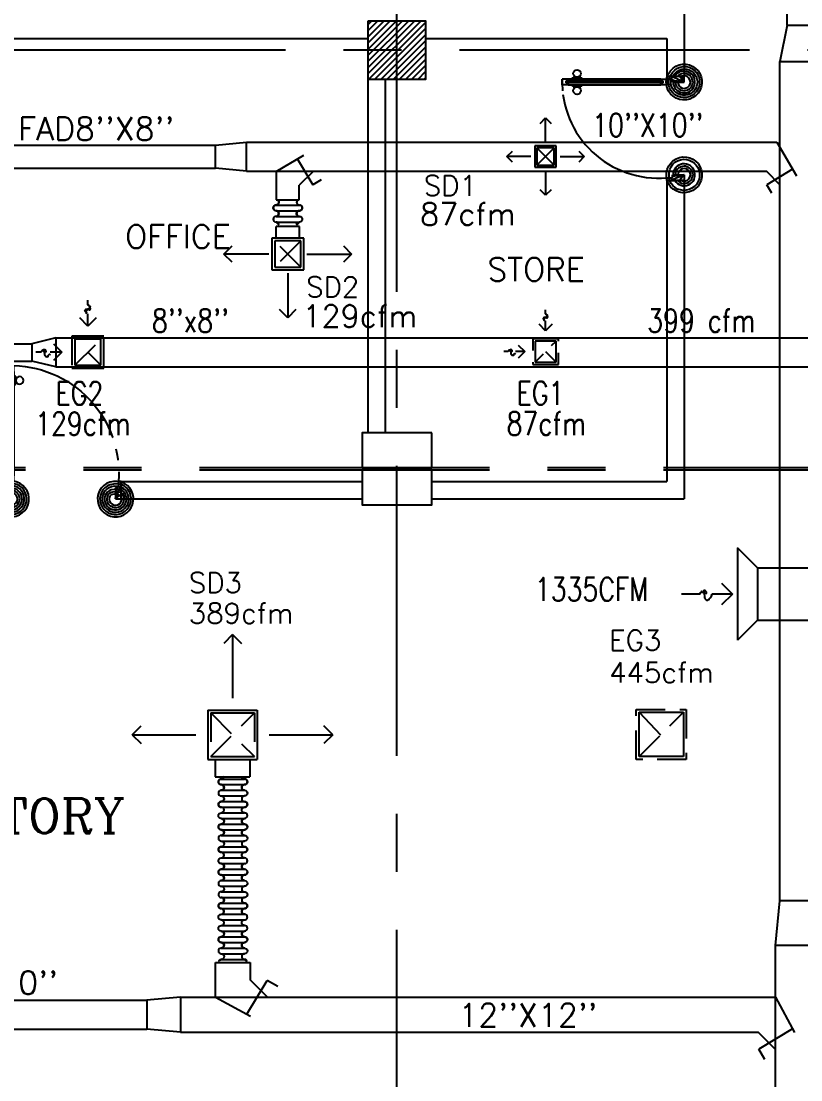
# Model space of a CAD drawing. Extents: x 417866230.2 to 417866327.8, y 43498045.5 to 43498135.4.
# Drawn here: x 417866245.76 to 417866252.48, y 43498085.44 to 43498094.57 of the extents above; entities that cross this region are included whole.
import ezdxf
from ezdxf.enums import TextEntityAlignment as Align

# ---------------------------------------------------------------- set-up
doc = ezdxf.new("R2010")
doc.units = 0
doc.header["$MEASUREMENT"] = 0
doc.linetypes.add('CENTERX2', pattern=[4, 2.5, -0.5, 0.5, -0.5])
doc.linetypes.add('HIDDEN', pattern=[0.375, 0.25, -0.125])
doc.layers.get('0').update_dxf_attribs({"linetype": 'CONTINUOUS'})
for name, color, linetype in [('AXES', 11, 'CENTERX2'), ('COL', 9, 'CONTINUOUS'), ('DOOR', 9, 'CONTINUOUS'), ('DUCT', 6, 'CONTINUOUS'), ('EXDUCT', 10, 'CONTINUOUS'), ('HAT', 12, 'CONTINUOUS'), ('M-AC-FLEX', 3, 'CONTINUOUS'), ('M-EGU.', 2, 'CONTINUOUS'), ('RM-NAME', 9, 'CONTINUOUS'), ('SCD', 2, 'CONTINUOUS'), ('WALL', 4, 'CONTINUOUS')]:
    doc.layers.add(name, color=color, linetype=linetype)
doc.styles.add('ROMANC', font='romanc', dxfattribs={"height": 0.1})
doc.styles.add('ROMANS', font='ROMANS.shx', dxfattribs={"width": 0.6})
pattern_1 = [(45, (0, 0), (-26.5165042945, 26.5165042945), [])]

# ---------------------------------------------------------------- blocks, each defined once
blk = doc.blocks.new('RM1')
at = {"layer": 'RM-NAME', "style": 'ROMANS'}
for tag, p in [('ROOMNAME1', (0, 323.8)), ('ROOMNAME2', (0, 0))]:
    blk.add_attdef(tag, text='', height=200, dxfattribs=at).set_placement(p, align=Align.MIDDLE)
blk = doc.blocks.new('A$C24ED45A6')
at = {"layer": 'DOOR', "color": 0, "linetype": 'ByBlock'}
for p, q in [((925, 1100), (925, 1150)), ((925, 1150), (975, 1150)), ((975, 1150), (925, 1150)), ((942, 1100), (925, 1100)), ((942, 1100), (942, 1120)), ((958, 1120), (942, 1120)), ((958, 1100), (958, 1120)), ((975, 1100), (958, 1100)), ((975, 1100), (975, 1150)), ((908.8, 1055), (908.8, 990.2)), ((917.8, 1055), (908.8, 1055)), ((917.8, 977.6), (917.8, 1067.6)), ((925, 1067.6), (917.8, 1067.6)), ((917.8, 1055), (917.8, 990.2)), ((975, 1067.6), (982.2, 1067.6)), ((982.2, 977.6), (982.2, 1067.6)), ((982.2, 1055), (982.2, 990.2)), ((982.2, 1055), (991.2, 1055)), ((991.2, 1055), (991.2, 990.2)), ((917.8, 990.2), (908.8, 990.2)), ((925, 977.6), (917.8, 977.6)), ((975, 977.6), (982.2, 977.6)), ((982.2, 990.2), (991.2, 990.2)), ((925, 150), (925, 200)), ((925, 200), (942, 200)), ((942, 200), (942, 180)), ((958, 180), (958, 200)), ((958, 200), (975, 200)), ((975, 200), (975, 150)), ((0, 0), (0, 150)), ((0, 150), (25, 150)), ((25, 150), (25, 100)), ((25, 100), (50, 100)), ((50, 100), (50, 0)), ((925, 150), (975, 150)), ((942, 180), (958, 180)), ((975, 100), (950, 100)), ((950, 100), (950, 0)), ((1000, 150), (975, 150)), ((975, 150), (975, 100)), ((1000, 150), (1000, 0)), ((50, 0), (0, 0)), ((950, 0), (1000, 0))]:
    blk.add_line(p, q, dxfattribs=at)
at = {"layer": 'DOOR', "linetype": 'ByBlock'}
for p, q in [((925, 1100), (925, 200)), ((942, 200), (942, 1100)), ((958, 200), (958, 1100)), ((975, 200), (975, 1100))]:
    blk.add_line(p, q, dxfattribs=at)
at = {"layer": 'DOOR', "color": 9, "linetype": 'ByBlock'}
for p, q in [((50, 0), (0, 113.7)), ((50, 0), (36.6, 100)), ((950, 0), (1000, 113.7)), ((950, 0), (963.4, 100)), ((50, 0), (0, 40.1)), ((950, 0), (1000, 40.1))]:
    blk.add_line(p, q, dxfattribs=at)
at = {"layer": 'DOOR', "color": 0, "linetype": 'ByBlock'}
for centre in [(876.5, 1022.6), (1023.5, 1022.6)]:
    blk.add_circle(centre, 32.4, dxfattribs=at)
at = {"layer": 'DOOR', "linetype": 'HIDDEN', "ltscale": 0.5}
blk.add_arc((950, 222.5), 927.8, 88.45601, 184.48155, dxfattribs=at)
at = {"layer": 'DOOR', "color": 9, "linetype": 'ByBlock'}
for centre, radius, start, end in [((50, 0), 154.4, 103.71423, 108.89471), ((50, 0), 134.4, 100.71998, 111.84015), ((50, 0), 114.4, 102.62257, 115.91616), ((50, 0), 94.4, 90, 121.98181), ((950, 0), 94.4, 58.01819, 90), ((950, 0), 134.4, 68.15985, 79.28002), ((950, 0), 114.4, 64.08384, 77.37743), ((950, 0), 154.4, 71.10529, 76.28577), ((50, 0), 74.4, 90, 132.22357), ((50, 0), 54.4, 90, 156.79262), ((50, 0), 34.4, 90, 180), ((50, 0), 14.4, 90, 180), ((950, 0), 74.4, 47.77643, 90), ((950, 0), 54.4, 23.20738, 90), ((950, 0), 34.4, 0, 90), ((950, 0), 14.4, 0, 90)]:
    blk.add_arc(centre, radius, start, end, dxfattribs=at)
at = {"layer": 'WALL'}
blk.add_line((1000, 0), (1000, 150), dxfattribs=at)
blk = doc.blocks.new('*X76')
at = {"color": 0}
for p, q in [((31339.2, 41945.8), (31794.4, 42401)), ((31339.2, 41998.9), (31741.4, 42401)), ((31339.2, 42051.9), (31688.3, 42401)), ((31339.2, 42104.9), (31635.3, 42401)), ((31339.2, 42158), (31582.3, 42401)), ((31339.2, 42211), (31529.2, 42401)), ((31339.2, 42264), (31476.2, 42401)), ((31339.2, 42317.1), (31423.2, 42401)), ((31339.2, 42370.1), (31370.1, 42401)), ((31347.4, 41901), (31839.2, 42392.8)), ((31400.5, 41901), (31839.2, 42339.8)), ((31453.5, 41901), (31839.2, 42286.7)), ((31506.5, 41901), (31839.2, 42233.7)), ((31559.6, 41901), (31839.2, 42180.7)), ((31612.6, 41901), (31839.2, 42127.6)), ((31665.6, 41901), (31839.2, 42074.6)), ((31718.7, 41901), (31839.2, 42021.6)), ((31771.7, 41901), (31839.2, 41968.5)), ((31824.7, 41901), (31839.2, 41915.5))]:
    blk.add_line(p, q, dxfattribs=at)
blk = doc.blocks.new('COL50')
at = {"layer": 'COL'}
blk.add_lwpolyline([(-250, 250), (-250, -250), (250, -250), (250, 250)], close=True, dxfattribs=at)
blk = doc.blocks.new('DOOR90')
at = {"layer": 'DOOR', "color": 7, "linetype": 'ByBlock'}
for p, q in [((-150, 0), (0, 0)), ((-150, 0), (-150, -25)), ((0, -50), (-113.7, 0)), ((0, -50), (-40.1, 0)), ((0, -50), (0, 0)), ((-1000, -25), (-1050, -25)), ((-1050, -75), (-1050, -25)), ((-1050, -25), (-1050, -75)), ((-1000, -75), (-1050, -75)), ((-1000, -42), (-1020, -42)), ((-1020, -42), (-1020, -58)), ((-1000, -58), (-1020, -58)), ((-1000, -25), (-1000, -42)), ((-1000, -58), (-1000, -75)), ((-877.6, -17.8), (-967.6, -17.8)), ((-967.6, -25), (-967.6, -17.8)), ((-967.6, -75), (-967.6, -82.2)), ((-877.6, -82.2), (-967.6, -82.2)), ((-955, -8.8), (-890.2, -8.8)), ((-955, -17.8), (-955, -8.8)), ((-955, -17.8), (-890.2, -17.8)), ((-955, -82.2), (-890.2, -82.2)), ((-955, -82.2), (-955, -91.2)), ((-955, -91.2), (-890.2, -91.2)), ((-890.2, -17.8), (-890.2, -8.8)), ((-890.2, -82.2), (-890.2, -91.2)), ((-877.6, -25), (-877.6, -17.8)), ((-877.6, -75), (-877.6, -82.2)), ((-200, -25), (-150, -25)), ((-200, -42), (-200, -25)), ((-180, -42), (-200, -42)), ((-200, -58), (-180, -58)), ((-200, -75), (-200, -58)), ((-150, -75), (-200, -75)), ((-180, -58), (-180, -42)), ((-150, -25), (-100, -25)), ((-150, -75), (-150, -25)), ((-100, -25), (-100, -50)), ((0, -50), (-100, -36.6)), ((-100, -50), (0, -50)), ((-150, -875), (-100, -875)), ((-150, -900), (-150, -875)), ((-150, -900), (0, -900)), ((0, -900), (-150, -900)), ((0, -850), (-113.7, -900)), ((-100, -875), (-100, -850)), ((0, -850), (-100, -863.4)), ((-100, -850), (0, -850)), ((0, -850), (-40.1, -900)), ((0, -850), (0, -900))]:
    blk.add_line(p, q, dxfattribs=at)
at = {"layer": 'DOOR', "linetype": 'ByBlock'}
for p, q in [((-200, -25), (-1000, -25)), ((-200, -42), (-1000, -42)), ((-200, -58), (-1000, -58)), ((-1000, -75), (-200, -75))]:
    blk.add_line(p, q, dxfattribs=at)
at = {"layer": 'DOOR', "color": 7, "linetype": 'ByBlock'}
for centre in [(-922.6, 23.5), (-922.6, -123.5)]:
    blk.add_circle(centre, 32.4, dxfattribs=at)
for centre, radius, start, end in [((0, -50), 154.4, 161.10529, 166.28577), ((0, -50), 94.4, 148.01819, 180), ((0, -50), 134.4, 158.15985, 169.28002), ((0, -50), 114.4, 154.08384, 167.37743), ((0, -50), 74.4, 137.77643, 180), ((0, -50), 54.4, 113.20738, 180), ((0, -50), 34.4, 90, 180), ((0, -50), 14.4, 90, 180), ((0, -850), 154.4, 193.71423, 198.89471), ((0, -850), 134.4, 190.71998, 201.84015), ((0, -850), 94.4, 180, 211.98181), ((0, -850), 74.4, 180, 222.22357), ((0, -850), 54.4, 180, 246.79262), ((0, -850), 34.4, 180, 270), ((0, -850), 14.4, 180, 270)]:
    blk.add_arc(centre, radius, start, end, dxfattribs=at)
at = {"layer": 'DOOR', "linetype": 'HIDDEN', "ltscale": 0.5}
blk.add_arc((-222.2, -50), 828.2, 178.27012, 275.00304, dxfattribs=at)
blk = doc.blocks.new('9RCD')
at = {"color": 2}
blk.add_line((0, 407), (0, 450), dxfattribs=at)
at = {"layer": 'M-EGU.'}
for p, q in [((0, 225), (-71, 296)), ((0, 225), (0, 332)), ((71, 296), (0, 225)), ((-225, 0), (-326, 0)), ((-296, 71), (-225, 0)), ((-225, 0), (-296, -71)), ((112, 112), (-112, 112)), ((-112, 112), (-112, -112)), ((112, -112), (112, 112)), ((-112, -112), (112, -112))]:
    blk.add_line(p, q, dxfattribs=at)
at = {"layer": 'M-EGU.', "linetype": 'HIDDEN'}
for p, q in [((138, 138), (-138, 138)), ((-138, 138), (-138, -138)), ((138, -138), (138, 138)), ((-112, -112), (112, 112)), ((-138, -138), (138, -138))]:
    blk.add_line(p, q, dxfattribs=at)
at = {"layer": 'M-EGU.', "color": 2}
blk.add_line((-406, 0), (-450, 0), dxfattribs=at)
blk.add_lwpolyline([(0, 407, -0.187862), (18, 396, -0.202645), (23, 376, -0.616915), (-2, 368, 0.668708), (-25, 358, 0.194285), (-18, 340, 0.186051), (0, 332)], format="xyb", dxfattribs=at)
at = {"layer": 'M-EGU.'}
blk.add_lwpolyline([(-406, 0, -0.1324), (-395, 16, -0.15664), (-379, 22, -0.736612), (-367, -9, 0.774232), (-353, -39, 0.203349), (-332, -26, 0.193808), (-326, 0)], format="xyb", dxfattribs=at)

msp = doc.modelspace()

# ---------------------------------------------------------------- hatches: boundary and pattern name
at = {"layer": 'HAT'}
h = msp.add_hatch(dxfattribs=at)
h.set_pattern_fill('ANSI31', color=256, scale=300, style=0)
h.set_pattern_definition(pattern_1)
h.paths.add_polyline_path([(417866248.9969, 43498090.7221), (417866248.9969, 43498091.0221), (417866248.6969, 43498091.0221), (417866248.6969, 43498090.7221)])
h.paths.add_polyline_path([(417866249.2969, 43498090.7221), (417866249.2969, 43498091.0221), (417866248.9969, 43498091.0221), (417866248.9969, 43498090.7221)])
h = msp.add_hatch(dxfattribs=at)
h.set_pattern_fill('ANSI31', color=256, scale=300, style=0)
h.set_pattern_definition(pattern_1)
h.paths.add_polyline_path([(417866248.9969, 43498090.4021), (417866248.9969, 43498090.7021), (417866248.6969, 43498090.7021), (417866248.6969, 43498090.4021)])
h.paths.add_polyline_path([(417866249.2969, 43498090.4021), (417866249.2969, 43498090.7021), (417866248.9969, 43498090.7021), (417866248.9969, 43498090.4021)])

# ---------------------------------------------------------------- linework, layer by layer
at = {"layer": 'AXES'}
for p, q in [((417866248.9969, 43498056.2378), (417866248.9969, 43498134.7153)), ((417866300.0369, 43498094.3221), (417866230.9454, 43498094.3221)), ((417866231.2954, 43498090.7221), (417866300.0369, 43498090.7221)), ((417866231.2954, 43498090.7021), (417866300.0369, 43498090.7021))]:
    msp.add_line(p, q, dxfattribs=at)
at = {"layer": 'COL'}
for points in [[(417866249.2969, 43498091.0221), (417866248.6969, 43498091.0221), (417866248.6969, 43498090.7221), (417866249.2969, 43498090.7221)], [(417866249.2969, 43498090.7021), (417866248.6969, 43498090.7021), (417866248.6969, 43498090.4021), (417866249.2969, 43498090.4021)]]:
    msp.add_lwpolyline(points, close=True, dxfattribs=at)
at = {"layer": 'DUCT'}
for p, q in [((417866252.3595, 43498094.5381), (417866252.3595, 43498097.8966)), ((417866252.3595, 43498094.5381), (417866252.297, 43498094.2247)), ((417866252.3595, 43498094.5381), (417866252.8595, 43498094.5381)), ((417866252.297, 43498086.9876), (417866252.297, 43498094.2247)), ((417866252.297, 43498094.2247), (417866252.922, 43498094.2247)), ((417866243.5268, 43498093.5041), (417866247.4331, 43498093.5041)), ((417866247.4331, 43498093.5041), (417866247.6996, 43498093.5291)), ((417866247.4331, 43498093.3041), (417866247.4331, 43498093.5041)), ((417866247.6996, 43498093.5291), (417866252.2723, 43498093.5291)), ((417866247.6996, 43498093.2791), (417866247.6996, 43498093.5291)), ((417866252.2723, 43498093.5291), (417866252.4403, 43498093.2382)), ((417866247.9554, 43498093.2765), (417866248.1963, 43498093.4156)), ((417866248.1393, 43498093.3827), (417866248.2731, 43498093.1611)), ((417866243.5268, 43498093.3041), (417866247.4331, 43498093.3041)), ((417866247.6996, 43498093.2791), (417866247.4331, 43498093.3041)), ((417866247.6996, 43498093.2791), (417866252.1812, 43498093.2791)), ((417866247.9554, 43498093.2765), (417866247.9554, 43498093.0303)), ((417866248.2754, 43498093.2765), (417866248.1554, 43498093.1565)), ((417866252.3012, 43498093.1591), (417866252.1812, 43498093.2791)), ((417866252.4073, 43498093.2952), (417866252.1857, 43498093.1614)), ((417866248.1554, 43498093.0303), (417866248.1554, 43498093.1565)), ((417866248.3452, 43498093.2027), (417866248.2731, 43498093.1611)), ((417866252.2273, 43498093.0893), (417866252.1857, 43498093.1614)), ((417866247.9554, 43498093.0303), (417866248.1554, 43498093.0303)), ((417866252.2595, 43498086.6017), (417866252.297, 43498086.9876)), ((417866252.922, 43498086.9876), (417866252.297, 43498086.9876)), ((417866252.9595, 43498086.6017), (417866252.2595, 43498086.6017)), ((417866252.2595, 43498082.7854), (417866252.2595, 43498086.6017)), ((417866247.4323, 43498086.4546), (417866247.7323, 43498086.4546)), ((417866247.4323, 43498086.1546), (417866247.4323, 43498086.4546)), ((417866247.7323, 43498086.4546), (417866247.7323, 43498086.3046)), ((417866247.7038, 43498086.0081), (417866247.8793, 43498086.2989)), ((417866247.8823, 43498086.1546), (417866247.7323, 43498086.3046)), ((417866247.9695, 43498086.2468), (417866247.8793, 43498086.2989)), ((417866243.585, 43498086.1302), (417866246.8407, 43498086.1302)), ((417866247.1333, 43498086.1552), (417866246.8407, 43498086.1302)), ((417866246.8407, 43498086.1302), (417866246.8407, 43498085.8802)), ((417866247.1333, 43498086.1552), (417866252.2595, 43498086.1552)), ((417866247.1333, 43498086.1552), (417866247.1333, 43498085.8552)), ((417866247.4323, 43498086.1546), (417866247.7351, 43498085.9912)), ((417866252.2595, 43498086.1552), (417866252.4229, 43498085.8523)), ((417866252.2595, 43498086.1552), (417866252.4229, 43498085.8523)), ((417866243.585, 43498085.8802), (417866246.8407, 43498085.8802)), ((417866247.1333, 43498085.8552), (417866246.8407, 43498085.8802)), ((417866247.1333, 43498085.8552), (417866252.1095, 43498085.8552)), ((417866252.2595, 43498085.7052), (417866252.1095, 43498085.8552)), ((417866252.2595, 43498085.7052), (417866252.1095, 43498085.8552)), ((417866252.406, 43498085.8837), (417866252.1152, 43498085.7081)), ((417866252.406, 43498085.8837), (417866252.1152, 43498085.7081)), ((417866252.1673, 43498085.6179), (417866252.1152, 43498085.7081)), ((417866252.1673, 43498085.6179), (417866252.1152, 43498085.7081))]:
    msp.add_line(p, q, dxfattribs=at)
at = {"layer": 'EXDUCT', "linetype": 'Continuous'}
for p, q in [((417866242.9726, 43498091.7901), (417866245.8496, 43498091.7901)), ((417866246.0571, 43498091.8401), (417866245.8496, 43498091.7901)), ((417866245.8496, 43498091.7901), (417866245.8496, 43498091.6401)), ((417866246.0571, 43498091.8401), (417866254.8901, 43498091.8401)), ((417866246.0571, 43498091.8401), (417866246.0571, 43498091.5901)), ((417866242.9726, 43498091.6401), (417866245.8496, 43498091.6401)), ((417866246.0571, 43498091.5901), (417866245.8496, 43498091.6401)), ((417866246.0571, 43498091.5901), (417866254.7231, 43498091.5901)), ((417866251.9329, 43498090.0296), (417866251.9329, 43498089.2352)), ((417866252.1058, 43498089.8574), (417866251.9329, 43498090.0296)), ((417866252.1058, 43498089.8574), (417866254.8401, 43498089.8574)), ((417866252.1058, 43498089.8574), (417866252.1058, 43498089.4074)), ((417866252.1058, 43498089.4074), (417866251.9329, 43498089.2352)), ((417866252.1058, 43498089.4074), (417866254.5952, 43498089.4074))]:
    msp.add_line(p, q, dxfattribs=at)
at = {"layer": 'M-AC-FLEX', "color": 11}
for p, q in [((417866247.9554, 43498092.9865), (417866248.1567, 43498092.9865)), ((417866247.9554, 43498092.9865), (417866248.1567, 43498092.9865)), ((417866247.9554, 43498092.9865), (417866248.1567, 43498092.9865)), ((417866247.9554, 43498092.9865), (417866248.1567, 43498092.9865)), ((417866247.9554, 43498092.9377), (417866248.1567, 43498092.9377)), ((417866247.9554, 43498092.9377), (417866248.1567, 43498092.9377)), ((417866247.9554, 43498092.9377), (417866248.1567, 43498092.9377)), ((417866247.9554, 43498092.9377), (417866248.1567, 43498092.9377)), ((417866247.9554, 43498092.889), (417866248.1567, 43498092.889)), ((417866247.9554, 43498092.8402), (417866248.1567, 43498092.8402)), ((417866247.4828, 43498088.0372), (417866247.6841, 43498088.0372)), ((417866247.4828, 43498088.0372), (417866247.6841, 43498088.0372)), ((417866247.4828, 43498087.9884), (417866247.6841, 43498087.9884)), ((417866247.4828, 43498087.9884), (417866247.6841, 43498087.9884)), ((417866247.4828, 43498087.9397), (417866247.6841, 43498087.9397)), ((417866247.4828, 43498087.8909), (417866247.6841, 43498087.8909)), ((417866247.4828, 43498087.8422), (417866247.6841, 43498087.8422)), ((417866247.4828, 43498087.7943), (417866247.6841, 43498087.7943)), ((417866247.4828, 43498087.7455), (417866247.6841, 43498087.7455)), ((417866247.4828, 43498087.6968), (417866247.6841, 43498087.6968)), ((417866247.4828, 43498087.648), (417866247.6841, 43498087.648)), ((417866247.4828, 43498087.648), (417866247.6841, 43498087.648)), ((417866247.4828, 43498087.648), (417866247.6841, 43498087.648)), ((417866247.4828, 43498087.648), (417866247.6841, 43498087.648)), ((417866247.4828, 43498087.5993), (417866247.6841, 43498087.5993)), ((417866247.4828, 43498087.5993), (417866247.6841, 43498087.5993)), ((417866247.4828, 43498087.5993), (417866247.6841, 43498087.5993)), ((417866247.4828, 43498087.5993), (417866247.6841, 43498087.5993)), ((417866247.4828, 43498087.5505), (417866247.6841, 43498087.5505)), ((417866247.4828, 43498087.5018), (417866247.6841, 43498087.5018)), ((417866247.4828, 43498087.453), (417866247.6841, 43498087.453)), ((417866247.4828, 43498087.4051), (417866247.6841, 43498087.4051)), ((417866247.4828, 43498087.3564), (417866247.6841, 43498087.3564)), ((417866247.4828, 43498087.3076), (417866247.6841, 43498087.3076)), ((417866247.4828, 43498087.2589), (417866247.6841, 43498087.2589)), ((417866247.4828, 43498087.2589), (417866247.6841, 43498087.2589)), ((417866247.4828, 43498087.2101), (417866247.6841, 43498087.2101)), ((417866247.4828, 43498087.2101), (417866247.6841, 43498087.2101)), ((417866247.4828, 43498087.1614), (417866247.6841, 43498087.1614)), ((417866247.4828, 43498087.1126), (417866247.6841, 43498087.1126)), ((417866247.4828, 43498087.0639), (417866247.6841, 43498087.0639)), ((417866247.4828, 43498087.016), (417866247.6841, 43498087.016)), ((417866247.4828, 43498087.016), (417866247.6841, 43498087.016)), ((417866247.4828, 43498086.9672), (417866247.6841, 43498086.9672)), ((417866247.4828, 43498086.9672), (417866247.6841, 43498086.9672)), ((417866247.4828, 43498086.9672), (417866247.6841, 43498086.9672)), ((417866247.4828, 43498086.9193), (417866247.6841, 43498086.9193)), ((417866247.4828, 43498086.9193), (417866247.6841, 43498086.9193)), ((417866247.4828, 43498086.9193), (417866247.6841, 43498086.9193)), ((417866247.4828, 43498086.8706), (417866247.6841, 43498086.8706)), ((417866247.4828, 43498086.8706), (417866247.6841, 43498086.8706)), ((417866247.4828, 43498086.8227), (417866247.6841, 43498086.8227)), ((417866247.4828, 43498086.7739), (417866247.6841, 43498086.7739)), ((417866247.4828, 43498086.7252), (417866247.6841, 43498086.7252)), ((417866247.4828, 43498086.6764), (417866247.6841, 43498086.6764)), ((417866247.4828, 43498086.6764), (417866247.6841, 43498086.6764)), ((417866247.4828, 43498086.6277), (417866247.6841, 43498086.6277)), ((417866247.4828, 43498086.6277), (417866247.6841, 43498086.6277)), ((417866247.4828, 43498086.5789), (417866247.6841, 43498086.5789)), ((417866247.4828, 43498086.5302), (417866247.6841, 43498086.5302)), ((417866247.4828, 43498086.4814), (417866247.6841, 43498086.4814))]:
    msp.add_line(p, q, dxfattribs=at)
at = {"layer": 'M-AC-FLEX'}
for points in [[(417866247.9701, 43498093.0303, -0.719435), (417866247.9554, 43498092.9865, 1), (417866247.9554, 43498092.9377)], [(417866247.9701, 43498093.0303, -0.719435), (417866247.9554, 43498092.9865, 1), (417866247.9554, 43498092.9377)], [(417866247.9659, 43498092.8913, 0.799204), (417866247.9554, 43498092.9377, -1), (417866247.9554, 43498092.9865)], [(417866247.9554, 43498092.889, 1), (417866247.9554, 43498092.9377, -1), (417866247.9554, 43498092.9865)], [(417866247.9659, 43498092.8913, 0.799204), (417866247.9554, 43498092.9377, -1), (417866247.9554, 43498092.9865)], [(417866247.9554, 43498092.9865, 0.719434), (417866247.9701, 43498093.0303, 0.719434)], [(417866248.142, 43498093.0303, 0.719434), (417866248.1567, 43498092.9865, -1), (417866248.1567, 43498092.9377)], [(417866248.142, 43498093.0303, 0.719436), (417866248.1567, 43498092.9865, -1), (417866248.1567, 43498092.9377)], [(417866248.142, 43498093.0303, 0.719436), (417866248.1567, 43498092.9865, -1), (417866248.1567, 43498092.9377)], [(417866248.1462, 43498092.8913, -0.799204), (417866248.1567, 43498092.9377, 1), (417866248.1567, 43498092.9865)], [(417866248.1567, 43498092.889, -1), (417866248.1567, 43498092.9377, 1), (417866248.1567, 43498092.9865)], [(417866248.1462, 43498092.8913, -0.799204), (417866248.1567, 43498092.9377, 1), (417866248.1567, 43498092.9865)], [(417866247.9554, 43498092.9377, -1), (417866247.9554, 43498092.889, 1), (417866247.9554, 43498092.8402, -0.611587), (417866247.9752, 43498092.8016, -0.611587)], [(417866248.1567, 43498092.9377, 1), (417866248.1567, 43498092.889, -1), (417866248.1567, 43498092.8402, 0.611587), (417866248.1369, 43498092.8016, 0.611587)], [(417866247.5065, 43498088.0559, -0.346954), (417866247.4828, 43498088.0372, 1), (417866247.4828, 43498087.9884)], [(417866247.5065, 43498088.0559, -0.346954), (417866247.4828, 43498088.0372, 1), (417866247.4828, 43498087.9884)], [(417866247.4828, 43498087.9397, 1), (417866247.4828, 43498087.9884, -1), (417866247.4828, 43498088.0372)], [(417866247.4933, 43498087.942, 0.799204), (417866247.4828, 43498087.9884, -1), (417866247.4828, 43498088.0372)], [(417866247.6841, 43498087.9397, -1), (417866247.6841, 43498087.9884, 1), (417866247.6841, 43498088.0372)], [(417866247.6736, 43498087.942, -0.799204), (417866247.6841, 43498087.9884, 1), (417866247.6841, 43498088.0372)], [(417866247.6604, 43498088.0559, 0.346955), (417866247.6841, 43498088.0372, -1), (417866247.6841, 43498087.9884)], [(417866247.6604, 43498088.0559, 0.346954), (417866247.6841, 43498088.0372, -1), (417866247.6841, 43498087.9884)], [(417866247.4828, 43498087.9884, -1), (417866247.4828, 43498087.9397, 1), (417866247.4828, 43498087.8909, -1), (417866247.4828, 43498087.8422, 1.018005), (417866247.4828, 43498087.7943)], [(417866247.6841, 43498087.9884, 1), (417866247.6841, 43498087.9397, -1), (417866247.6841, 43498087.8909, 1), (417866247.6841, 43498087.8422, -1.018005), (417866247.6841, 43498087.7943)], [(417866247.4828, 43498087.648, 1), (417866247.4828, 43498087.6968, -1), (417866247.4828, 43498087.7455, 1), (417866247.4828, 43498087.7943, -1.018005), (417866247.4828, 43498087.8422)], [(417866247.6841, 43498087.648, -1), (417866247.6841, 43498087.6968, 1), (417866247.6841, 43498087.7455, -1), (417866247.6841, 43498087.7943, 1.018005), (417866247.6841, 43498087.8422)], [(417866247.4828, 43498087.6968, -1), (417866247.4828, 43498087.648, 1), (417866247.4828, 43498087.5993)], [(417866247.4933, 43498087.6944, -0.799204), (417866247.4828, 43498087.648, 1), (417866247.4828, 43498087.5993)], [(417866247.4933, 43498087.6944, -0.799204), (417866247.4828, 43498087.648, 1), (417866247.4828, 43498087.5993)], [(417866247.6841, 43498087.6968, 1), (417866247.6841, 43498087.648, -1), (417866247.6841, 43498087.5993)], [(417866247.6736, 43498087.6944, 0.799204), (417866247.6841, 43498087.648, -1), (417866247.6841, 43498087.5993)], [(417866247.6736, 43498087.6944, 0.799204), (417866247.6841, 43498087.648, -1), (417866247.6841, 43498087.5993)], [(417866247.4828, 43498087.5505, 1), (417866247.4828, 43498087.5993, -1), (417866247.4828, 43498087.648)], [(417866247.4933, 43498087.5529, 0.799204), (417866247.4828, 43498087.5993, -1), (417866247.4828, 43498087.648)], [(417866247.4933, 43498087.5529, 0.799204), (417866247.4828, 43498087.5993, -1), (417866247.4828, 43498087.648)], [(417866247.4828, 43498087.5993, -1), (417866247.4828, 43498087.5505, 1), (417866247.4828, 43498087.5018, -1), (417866247.4828, 43498087.453, 1.018005), (417866247.4828, 43498087.4051)], [(417866247.6841, 43498087.5505, -1), (417866247.6841, 43498087.5993, 1), (417866247.6841, 43498087.648)], [(417866247.6736, 43498087.5529, -0.799204), (417866247.6841, 43498087.5993, 1), (417866247.6841, 43498087.648)], [(417866247.6736, 43498087.5529, -0.799204), (417866247.6841, 43498087.5993, 1), (417866247.6841, 43498087.648)], [(417866247.6841, 43498087.5993, 1), (417866247.6841, 43498087.5505, -1), (417866247.6841, 43498087.5018, 1), (417866247.6841, 43498087.453, -1.018005), (417866247.6841, 43498087.4051)], [(417866247.4828, 43498087.2589, 1), (417866247.4828, 43498087.3076, -1), (417866247.4828, 43498087.3564, 1), (417866247.4828, 43498087.4051, -1.018005), (417866247.4828, 43498087.453)], [(417866247.6841, 43498087.2589, -1), (417866247.6841, 43498087.3076, 1), (417866247.6841, 43498087.3564, -1), (417866247.6841, 43498087.4051, 1.018005), (417866247.6841, 43498087.453)], [(417866247.4828, 43498087.3076, -1), (417866247.4828, 43498087.2589, 1), (417866247.4828, 43498087.2101)], [(417866247.4933, 43498087.3053, -0.799204), (417866247.4828, 43498087.2589, 1), (417866247.4828, 43498087.2101)], [(417866247.6841, 43498087.3076, 1), (417866247.6841, 43498087.2589, -1), (417866247.6841, 43498087.2101)], [(417866247.6736, 43498087.3053, 0.799204), (417866247.6841, 43498087.2589, -1), (417866247.6841, 43498087.2101)], [(417866247.4933, 43498087.1637, 0.799204), (417866247.4828, 43498087.2101, -1), (417866247.4828, 43498087.2589)], [(417866247.4828, 43498087.1614, 1), (417866247.4828, 43498087.2101, -1), (417866247.4828, 43498087.2589)], [(417866247.4828, 43498087.2101, -1), (417866247.4828, 43498087.1614, 1), (417866247.4828, 43498087.1126, -1), (417866247.4828, 43498087.0639, 1.018005), (417866247.4828, 43498087.016)], [(417866247.6736, 43498087.1637, -0.799204), (417866247.6841, 43498087.2101, 1), (417866247.6841, 43498087.2589)], [(417866247.6841, 43498087.1614, -1), (417866247.6841, 43498087.2101, 1), (417866247.6841, 43498087.2589)], [(417866247.6841, 43498087.2101, 1), (417866247.6841, 43498087.1614, -1), (417866247.6841, 43498087.1126, 1), (417866247.6841, 43498087.0639, -1.018005), (417866247.6841, 43498087.016)], [(417866247.4828, 43498087.016, -1), (417866247.4828, 43498086.9672, 1.018005), (417866247.4828, 43498086.9193)], [(417866247.6841, 43498087.016, 1), (417866247.6841, 43498086.9672, -1.018005), (417866247.6841, 43498086.9193)], [(417866247.4828, 43498086.8706, 1), (417866247.4828, 43498086.9193, -1.018005), (417866247.4828, 43498086.9672)], [(417866247.6841, 43498086.8706, -1), (417866247.6841, 43498086.9193, 1.018005), (417866247.6841, 43498086.9672)], [(417866247.4828, 43498086.6764, 1), (417866247.4828, 43498086.7252, -1), (417866247.4828, 43498086.7739, 1), (417866247.4828, 43498086.8227, -1.018005), (417866247.4828, 43498086.8706)], [(417866247.6841, 43498086.6764, -1), (417866247.6841, 43498086.7252, 1), (417866247.6841, 43498086.7739, -1), (417866247.6841, 43498086.8227, 1.018005), (417866247.6841, 43498086.8706)], [(417866247.4828, 43498086.7252, -1), (417866247.4828, 43498086.6764, 1), (417866247.4828, 43498086.6277)], [(417866247.4933, 43498086.7228, -0.799204), (417866247.4828, 43498086.6764, 1), (417866247.4828, 43498086.6277)], [(417866247.4828, 43498086.5789, 1), (417866247.4828, 43498086.6277, -1), (417866247.4828, 43498086.6764)], [(417866247.4933, 43498086.5813, 0.799204), (417866247.4828, 43498086.6277, -1), (417866247.4828, 43498086.6764)], [(417866247.6841, 43498086.7252, 1), (417866247.6841, 43498086.6764, -1), (417866247.6841, 43498086.6277)], [(417866247.6736, 43498086.7228, 0.799204), (417866247.6841, 43498086.6764, -1), (417866247.6841, 43498086.6277)], [(417866247.6841, 43498086.5789, -1), (417866247.6841, 43498086.6277, 1), (417866247.6841, 43498086.6764)], [(417866247.6736, 43498086.5813, -0.799204), (417866247.6841, 43498086.6277, 1), (417866247.6841, 43498086.6764)], [(417866247.4828, 43498086.6277, -1), (417866247.4828, 43498086.5789, 1), (417866247.4828, 43498086.5302, -1), (417866247.4828, 43498086.4814, 0.455807), (417866247.4586, 43498086.4546, 0.455807)], [(417866247.6841, 43498086.6277, 1), (417866247.6841, 43498086.5789, -1), (417866247.6841, 43498086.5302, 1), (417866247.6841, 43498086.4814, -0.455807), (417866247.7083, 43498086.4546, -0.455807)]]:
    msp.add_lwpolyline(points, format="xyb", dxfattribs=at)
for centre, start, end in [((417866247.4828, 43498086.9916), 298.43136, 90), ((417866247.4828, 43498086.9916), 270, 61.56864), ((417866247.6841, 43498086.9916), 89.98223, 241.56863), ((417866247.6841, 43498086.9916), 89.98223, 241.56863), ((417866247.6841, 43498086.9916), 118.43137, 270.01777), ((417866247.6841, 43498086.9916), 118.43137, 270.01777), ((417866247.4828, 43498086.895), 298.43136, 90), ((417866247.4828, 43498086.895), 270, 61.56864), ((417866247.6841, 43498086.895), 89.98223, 241.56863), ((417866247.6841, 43498086.895), 89.98223, 241.56863), ((417866247.6841, 43498086.895), 118.43137, 270.01777), ((417866247.6841, 43498086.895), 118.43137, 270.01777)]:
    msp.add_arc(centre, 0.0244, start, end, dxfattribs=at)
at = {"layer": 'M-EGU.'}
for p, q in [((417866250.2313, 43498093.6903), (417866250.2785, 43498093.7374)), ((417866250.2785, 43498093.53), (417866250.2785, 43498093.7374)), ((417866250.2785, 43498093.7374), (417866250.3256, 43498093.6903)), ((417866250.3701, 43498093.4957), (417866250.1868, 43498093.4957)), ((417866250.1868, 43498093.4957), (417866250.1868, 43498093.3124)), ((417866250.3701, 43498093.3124), (417866250.3701, 43498093.4957)), ((417866249.9451, 43498093.4041), (417866249.9923, 43498093.4512)), ((417866249.9923, 43498093.3569), (417866249.9451, 43498093.4041)), ((417866250.1526, 43498093.4041), (417866249.9451, 43498093.4041)), ((417866250.4043, 43498093.4041), (417866250.6118, 43498093.4041)), ((417866250.5647, 43498093.4512), (417866250.6118, 43498093.4041)), ((417866250.6118, 43498093.4041), (417866250.5647, 43498093.3569)), ((417866250.1868, 43498093.3124), (417866250.3701, 43498093.3124)), ((417866250.2785, 43498093.2782), (417866250.2785, 43498093.0708)), ((417866250.2785, 43498093.0708), (417866250.2313, 43498093.1179)), ((417866250.3256, 43498093.1179), (417866250.2785, 43498093.0708)), ((417866247.9562, 43498092.7016), (417866247.9562, 43498092.8016)), ((417866248.1562, 43498092.8016), (417866247.9562, 43498092.8016)), ((417866248.1562, 43498092.7016), (417866248.1562, 43498092.8016)), ((417866248.1937, 43498092.7016), (417866247.9187, 43498092.7016)), ((417866247.9187, 43498092.7016), (417866247.9187, 43498092.4266)), ((417866248.1937, 43498092.4266), (417866248.1937, 43498092.7016)), ((417866247.5062, 43498092.5641), (417866247.5769, 43498092.6348)), ((417866248.5355, 43498092.6348), (417866248.6062, 43498092.5641)), ((417866247.8924, 43498092.5641), (417866247.5062, 43498092.5641)), ((417866247.5769, 43498092.4934), (417866247.5062, 43498092.5641)), ((417866248.22, 43498092.5641), (417866248.6062, 43498092.5641)), ((417866248.6062, 43498092.5641), (417866248.5355, 43498092.4934)), ((417866247.9187, 43498092.4266), (417866248.1937, 43498092.4266)), ((417866248.0562, 43498092.4003), (417866248.0562, 43498092.0141)), ((417866246.3338, 43498092.1247), (417866246.3338, 43498092.1677)), ((417866246.3338, 43498091.9427), (417866246.3338, 43498092.0495)), ((417866248.0562, 43498092.0141), (417866247.9855, 43498092.0848)), ((417866248.1269, 43498092.0848), (417866248.0562, 43498092.0141)), ((417866246.3338, 43498091.9427), (417866246.2631, 43498092.0134)), ((417866246.4045, 43498092.0134), (417866246.3338, 43498091.9427)), ((417866246.0381, 43498091.7884), (417866246.1088, 43498091.7177)), ((417866246.4463, 43498091.8302), (417866246.2213, 43498091.8302)), ((417866246.2213, 43498091.8302), (417866246.2213, 43498091.6052)), ((417866246.4463, 43498091.6052), (417866246.4463, 43498091.8302)), ((417866245.9281, 43498091.7177), (417866245.8838, 43498091.7177)), ((417866246.1088, 43498091.7177), (417866246.0078, 43498091.7177)), ((417866246.1088, 43498091.7177), (417866246.0381, 43498091.647)), ((417866246.2213, 43498091.6052), (417866246.4463, 43498091.6052)), ((417866251.795, 43498089.7258), (417866251.8883, 43498089.6324)), ((417866251.6059, 43498089.6324), (417866251.4487, 43498089.6324)), ((417866251.8883, 43498089.6324), (417866251.711, 43498089.6324)), ((417866251.8883, 43498089.6324), (417866251.795, 43498089.5391)), ((417866247.5806, 43498089.2829), (417866247.5042, 43498089.2065)), ((417866247.5806, 43498089.2829), (417866247.5806, 43498088.7344)), ((417866247.5806, 43498089.2829), (417866247.657, 43498089.2065)), ((417866247.3676, 43498088.6319), (417866247.3676, 43498088.2059)), ((417866247.3676, 43498088.6319), (417866247.7936, 43498088.6319)), ((417866247.7936, 43498088.6319), (417866247.7936, 43498088.2059)), ((417866251.0853, 43498088.6126), (417866251.4663, 43498088.6126)), ((417866251.0853, 43498088.2316), (417866251.0853, 43498088.6126)), ((417866251.4663, 43498088.6126), (417866251.4663, 43498088.2316)), ((417866246.7166, 43498088.4189), (417866246.793, 43498088.4952)), ((417866248.4446, 43498088.4189), (417866248.3682, 43498088.4952)), ((417866246.7166, 43498088.4189), (417866247.2651, 43498088.4189)), ((417866246.7166, 43498088.4189), (417866246.793, 43498088.3425)), ((417866247.8961, 43498088.4189), (417866248.4446, 43498088.4189)), ((417866248.4446, 43498088.4189), (417866248.3682, 43498088.3425)), ((417866247.3676, 43498088.2059), (417866247.7936, 43498088.2059)), ((417866247.4306, 43498088.2059), (417866247.4306, 43498088.0559)), ((417866247.7306, 43498088.2059), (417866247.7306, 43498088.0559)), ((417866251.4663, 43498088.2316), (417866251.0853, 43498088.2316)), ((417866247.4306, 43498088.0559), (417866247.7306, 43498088.0559))]:
    msp.add_line(p, q, dxfattribs=at)
at = {"layer": 'M-EGU.', "linetype": 'HIDDEN'}
for p, q in [((417866250.3535, 43498093.4791), (417866250.2035, 43498093.4791)), ((417866250.2035, 43498093.4791), (417866250.3535, 43498093.3291)), ((417866250.2035, 43498093.3291), (417866250.3535, 43498093.4791)), ((417866250.2035, 43498093.4791), (417866250.2035, 43498093.3291)), ((417866250.3535, 43498093.3291), (417866250.3535, 43498093.4791)), ((417866250.2035, 43498093.3291), (417866250.3535, 43498093.3291)), ((417866248.1687, 43498092.6766), (417866247.9437, 43498092.6766)), ((417866248.1687, 43498092.4516), (417866247.9437, 43498092.6766)), ((417866248.1687, 43498092.6766), (417866247.9437, 43498092.4516)), ((417866247.9437, 43498092.6766), (417866247.9437, 43498092.4516)), ((417866248.1687, 43498092.4516), (417866248.1687, 43498092.6766)), ((417866247.9437, 43498092.4516), (417866248.1687, 43498092.4516)), ((417866246.4713, 43498091.8552), (417866246.1963, 43498091.8552)), ((417866246.1963, 43498091.8552), (417866246.1963, 43498091.5802)), ((417866246.4713, 43498091.5802), (417866246.4713, 43498091.8552)), ((417866246.2213, 43498091.6052), (417866246.4463, 43498091.8302)), ((417866246.1963, 43498091.5802), (417866246.4713, 43498091.5802)), ((417866247.3926, 43498088.6069), (417866247.7686, 43498088.2309)), ((417866247.3926, 43498088.2309), (417866247.7686, 43498088.6069)), ((417866247.3926, 43498088.6069), (417866247.3926, 43498088.2309)), ((417866247.3926, 43498088.6069), (417866247.7686, 43498088.6069)), ((417866247.7686, 43498088.6069), (417866247.7686, 43498088.2309)), ((417866251.0603, 43498088.6376), (417866251.4913, 43498088.6376)), ((417866251.0603, 43498088.2066), (417866251.0603, 43498088.6376)), ((417866251.0853, 43498088.2316), (417866251.4663, 43498088.6126)), ((417866251.4913, 43498088.6376), (417866251.4913, 43498088.2066)), ((417866247.3926, 43498088.2309), (417866247.7686, 43498088.2309)), ((417866251.4913, 43498088.2066), (417866251.0603, 43498088.2066))]:
    msp.add_line(p, q, dxfattribs=at)
at = {"layer": 'M-EGU.'}
for points in [[(417866246.3338, 43498092.1247, -0.187862), (417866246.3523, 43498092.1133, -0.202645), (417866246.3572, 43498092.0937, -0.616915), (417866246.3321, 43498092.0856, 0.668708), (417866246.3085, 43498092.0761, 0.194285), (417866246.3156, 43498092.0581, 0.186051), (417866246.3338, 43498092.0495)], [(417866245.9281, 43498091.7177, -0.1324), (417866245.9393, 43498091.7338, -0.15664), (417866245.9547, 43498091.7401, -0.736612), (417866245.9673, 43498091.7086, 0.774232), (417866245.9812, 43498091.6782, 0.203349), (417866246.0023, 43498091.692, 0.193808), (417866246.0078, 43498091.7177)], [(417866251.6059, 43498089.6324, -0.1324), (417866251.6206, 43498089.6537, -0.15664), (417866251.641, 43498089.662, -0.736612), (417866251.6576, 43498089.6205, 0.774232), (417866251.676, 43498089.5803, 0.203349), (417866251.7038, 43498089.5985, 0.193808), (417866251.711, 43498089.6324)]]:
    msp.add_lwpolyline(points, format="xyb", dxfattribs=at)
at = {"layer": 'SCD', "color": 2}
for p, q in [((417866246.3338, 43498091.7177), (417866246.4463, 43498091.6052)), ((417866251.0853, 43498088.6126), (417866251.2687, 43498088.4173))]:
    msp.add_line(p, q, dxfattribs=at)
at = {"layer": 'SCD'}
msp.add_line((417866250.2785, 43498091.7224), (417866250.3685, 43498091.6324), dxfattribs=at)
at = {"layer": 'WALL'}
for p, q in [((417866251.4719, 43498095.4471), (417866251.4719, 43498094.0971)), ((417866245.4719, 43498094.4221), (417866248.7469, 43498094.4221)), ((417866249.2469, 43498094.4221), (417866251.3219, 43498094.4221)), ((417866251.3219, 43498094.4221), (417866251.3219, 43498094.0971)), ((417866248.7469, 43498094.0721), (417866248.7469, 43498091.0221)), ((417866248.8969, 43498094.0721), (417866248.8969, 43498091.0221)), ((417866251.3219, 43498094.0971), (417866251.4719, 43498094.0971)), ((417866251.3219, 43498093.1971), (417866251.4719, 43498093.1971)), ((417866251.3219, 43498093.1971), (417866251.3219, 43498090.6021)), ((417866251.4719, 43498093.1971), (417866251.4719, 43498090.4521)), ((417866246.6219, 43498090.6021), (417866248.6969, 43498090.6021)), ((417866246.6219, 43498090.6021), (417866246.6219, 43498090.4521)), ((417866249.2969, 43498090.6021), (417866251.3219, 43498090.6021)), ((417866246.6219, 43498090.4521), (417866248.6969, 43498090.4521)), ((417866249.2969, 43498090.4521), (417866251.4719, 43498090.4521))]:
    msp.add_line(p, q, dxfattribs=at)

# ---------------------------------------------------------------- block references
at = {"layer": 'COL', "xscale": 0.001000000047497451, "yscale": 0.0009999999892897904, "zscale": 0.001}
msp.add_blockref('COL50', (417866248.9969, 43498094.3221), dxfattribs=at)
at = {"layer": 'DOOR', "yscale": 0.0009999999892897904, "zscale": 0.001}
for name, p, xscale in [('DOOR90', (417866251.4719, 43498094.0971), 0.001000000047497451), ('A$C24ED45A6', (417866246.6219, 43498090.4521), -0.001000000047497451)]:
    msp.add_blockref(name, p, dxfattribs=dict(at, xscale=xscale))
at = {"layer": 'HAT', "xscale": 0.001000000047497451, "yscale": 0.0009999999892897904, "zscale": 0.001}
msp.add_blockref('*X76', (417866217.4076, 43498052.1711), dxfattribs=at)
at = {"layer": 'HAT'}
ref = msp.add_blockref('RM1', (417866247.1103, 43498092.7145), dxfattribs=dict(at, xscale=0.001000000047497451, yscale=0.0009999999892897904, zscale=0.001))
ref.add_attrib('ROOMNAME2', 'OFFICE', dxfattribs={"layer": 'RM-NAME', "height": 0.2, "style": 'ROMANS'}).set_placement((417866247.1103, 43498092.7145), align=Align.MIDDLE)
ref = msp.add_blockref('RM1', (417866250.1969, 43498092.4314), dxfattribs=dict(at, xscale=0.001000000047497451, yscale=0.0009999999892897904, zscale=0.001))
ref.add_attrib('ROOMNAME2', 'STORE', dxfattribs={"layer": 'RM-NAME', "height": 0.2, "style": 'ROMANS'}).set_placement((417866250.1969, 43498092.4314), align=Align.MIDDLE)
at = {"layer": 'SCD', "xscale": 0.000800000011920929, "yscale": 0.0007999999970197678, "zscale": 0.0008}
msp.add_blockref('9RCD', (417866250.2785, 43498091.7224), dxfattribs=at)

# ---------------------------------------------------------------- texts
at = {"layer": 'RM-NAME', "style": 'ROMANC'}
msp.add_text('MAIN LABORATORY', height=0.3, dxfattribs=at).set_placement((417866244.7057, 43498087.7188), align=Align.MIDDLE)
at = {"layer": 'SCD', "style": 'ROMANS', "width": 0.8}
for s, p in [("10''X10''", (417866250.6794, 43498093.5755)), ("8''x8''", (417866246.8853, 43498091.8898)), ('399 cfm', (417866251.1543, 43498091.8898)), ('EG2', (417866246.0559, 43498091.263)), ('EG1', (417866250.0295, 43498091.2645)), ('129cfm', (417866245.8784, 43498091.0008)), ('87cfm', (417866249.9415, 43498091.0023)), ('1335CFM', (417866250.1848, 43498089.574))]:
    msp.add_text(s, height=0.2, dxfattribs=at).set_placement(p)
at = {"layer": 'SCD', "style": 'ROMANS'}
for s, height, p in [("FAD8''X8''", 0.2, (417866245.7344, 43498093.5447)), ('SD1', 0.175, (417866249.2286, 43498093.0658)), ('87cfm', 0.1925, (417866249.1962, 43498092.8121)), ('SD2', 0.175, (417866248.2146, 43498092.1916)), ('129cfm', 0.1925, (417866248.1822, 43498091.9325)), ('SD3', 0.175, (417866247.2039, 43498089.6417)), ('389cfm', 0.175, (417866247.2039, 43498089.3795)), ('EG3', 0.175, (417866250.8261, 43498089.1464)), ('445cfm', 0.175, (417866250.8261, 43498088.8681)), ("10''X10''", 0.2, (417866244.8763, 43498086.1814)), ("12''X12''", 0.2, (417866249.5269, 43498085.9008))]:
    msp.add_text(s, height=height, dxfattribs=at).set_placement(p)

doc.saveas('drawing.dxf')
